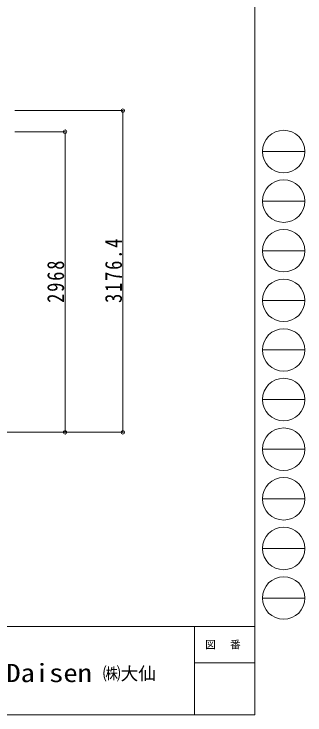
# Model space of a CAD drawing. Units: millimetres at full size. Extents: x -9783 to 9892, y -6828 to 6752.
# Drawn here: x 7023 to 9892, y -6828 to 95 of the extents above; entities that cross this region are included whole.
import ezdxf
from ezdxf.enums import TextEntityAlignment as Align

# ---------------------------------------------------------------- set-up
doc = ezdxf.new("R2010")
doc.units = ezdxf.units.MM
doc.header["$LTSCALE"] = 35
doc.header["$PDMODE"] = 32
doc.header["$PDSIZE"] = 35
for name, color, linetype, lineweight in [('0-0_0', 7, 'Continuous', 9), ('0-A_寸法', 6, 'Continuous', 9), ('F-0_240', 7, 'Continuous', 9)]:
    doc.layers.add(name, color=color, linetype=linetype, lineweight=lineweight)
doc.styles.add('ＭＳ ゴシック', font='')
doc.styles.get('ＭＳ ゴシック').set_extended_font_data('MS Gothic')

msp = doc.modelspace()

# ---------------------------------------------------------------- linework, layer by layer
at = {"layer": '0-0_0'}
msp.add_line((3886.89, -4036.17), (7071.98, -4036.17), dxfattribs=at)
at = {"layer": '0-A_寸法'}
for p, q in [((8095.74, -859.77), (7031.37, -859.77)), ((8095.74, -4036.17), (8095.74, -859.77)), ((7525.25, -1068.13), (7031.37, -1068.13)), ((7525.25, -4036.17), (7525.25, -1068.13)), ((7525.25, -4036.17), (7031.37, -4036.17)), ((8095.74, -4036.17), (7525.25, -4036.17))]:
    msp.add_line(p, q, dxfattribs=at)
for p in [(8095.74, -859.77), (7525.25, -1068.13), (7525.25, -4036.17), (8095.74, -4036.17)]:
    msp.add_point(p, dxfattribs=at)
at = {"layer": 'F-0_240', "color": 5}
for p, q in [((9396.97, 6751.9), (9396.97, -6828.1)), ((-9783.03, -5953.1), (9396.97, -5953.1)), ((8801.97, -5953.1), (8801.97, -6828.1)), ((8801.97, -6311.85), (9396.97, -6311.85)), ((-9783.03, -6828.1), (9396.97, -6828.1))]:
    msp.add_line(p, q, dxfattribs=at)
at = {"layer": 'F-0_240', "color": 4}
for p, q in [((9471.77, -1263.1), (9891.77, -1263.1)), ((9471.77, -1753.1), (9891.77, -1753.1)), ((9471.77, -2243.1), (9891.77, -2243.1)), ((9471.77, -2733.1), (9891.77, -2733.1)), ((9471.77, -3223.1), (9891.77, -3223.1)), ((9471.77, -3713.1), (9891.77, -3713.1)), ((9471.77, -4203.1), (9891.77, -4203.1)), ((9471.77, -4693.1), (9891.77, -4693.1)), ((9471.77, -5183.1), (9891.77, -5183.1)), ((9471.77, -5673.1), (9891.77, -5673.1))]:
    msp.add_line(p, q, dxfattribs=at)
for centre in [(9681.77, -1263.1), (9681.77, -1753.1), (9681.77, -2243.1), (9681.77, -2733.1), (9681.77, -3223.1), (9681.77, -3713.1), (9681.77, -4203.1), (9681.77, -4693.1), (9681.77, -5183.1), (9681.77, -5673.1)]:
    msp.add_circle(centre, 210, dxfattribs=at)

# ---------------------------------------------------------------- texts
at = {"layer": '0-A_寸法', "color": 7, "char_height": 166.8, "attachment_point": 7, "rotation": 90, "style": 'ＭＳ ゴシック'}
for s, insert in [('\\T1.2;\\W0.8;3176.4', (8088.74, -2758.6)), ('\\T1.2;\\W0.8;2968', (7518.25, -2757.77))]:
    msp.add_mtext(s, dxfattribs=dict(at, insert=insert))
at = {"layer": 'F-0_240', "style": 'ＭＳ ゴシック', "width": 1.15}
msp.add_text('Daisen', height=179.6, dxfattribs=at).set_placement((6947.05, -6556.97), align=Align.BOTTOM_LEFT)
at = {"layer": 'F-0_240', "style": 'ＭＳ ゴシック'}
msp.add_text('㈱大仙\u3000', height=128.3, dxfattribs=at).set_placement((7898.35, -6521.97), align=Align.BOTTOM_LEFT)
at = {"layer": 'F-0_240', "insert": (8906.97, -6180.6), "char_height": 76.98, "attachment_point": 7, "style": 'ＭＳ ゴシック'}
msp.add_mtext('\\T1.17;図\u3000番', dxfattribs=at)

doc.saveas('drawing.dxf')
